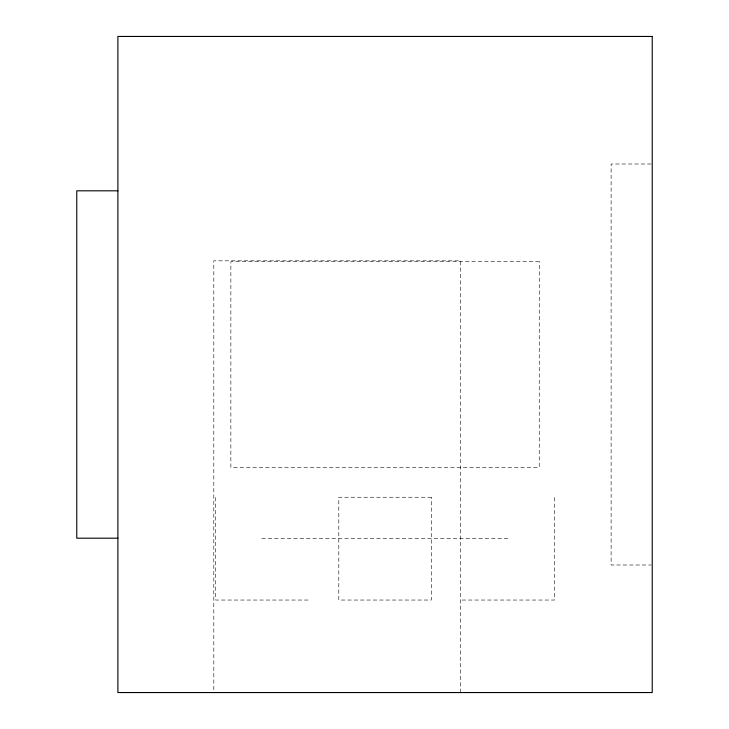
<?xml version="1.0" encoding="UTF-8"?>
<svg xmlns="http://www.w3.org/2000/svg" width="729" height="729" viewBox="0 0 729 729"><rect width="100%" height="100%" fill="white"/><g stroke="black" fill="none" stroke-linecap="round" stroke-linejoin="round"><path stroke-width="0.55" stroke-dasharray="3.65 2.73" d="M651.115 164.007L611.112 164.007L611.112 564.993L651.115 564.993M261.793 538.357L508.323 538.357M308.057 600.04L215.538 600.04L215.538 497.242M462.068 600.04L554.578 600.04L554.578 497.242M460.509 692.55L460.509 260.818L213.807 260.818L213.807 691.411M539.25 261.711L230.865 261.711L230.865 467.289L539.25 467.289L539.25 261.711M431.313 497.242L338.803 497.242L338.803 600.04L431.313 600.04L431.313 497.242"/><path stroke-width="1.09" d="M117.888 190.807L76.773 190.807L76.773 538.193L117.888 538.193M652.227 36.45L117.888 36.45L117.888 692.55L652.227 692.55L652.227 36.45"/></g></svg>
